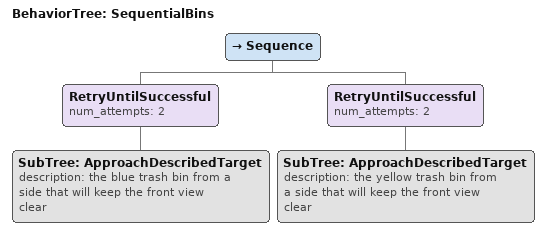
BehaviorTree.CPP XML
<?xml version="1.0"?>
<root BTCPP_format="4">
    <BehaviorTree ID="SequentialBins">
      <Sequence>
        <RetryUntilSuccessful num_attempts="2">
          <SubTree ID="ApproachDescribedTarget" description="the blue trash bin from a side that will keep the front view clear"/>
        </RetryUntilSuccessful>
        <RetryUntilSuccessful num_attempts="2">
          <SubTree ID="ApproachDescribedTarget" description="the yellow trash bin from a side that will keep the front view clear"/>
        </RetryUntilSuccessful>
      </Sequence>
    </BehaviorTree>
</root>
